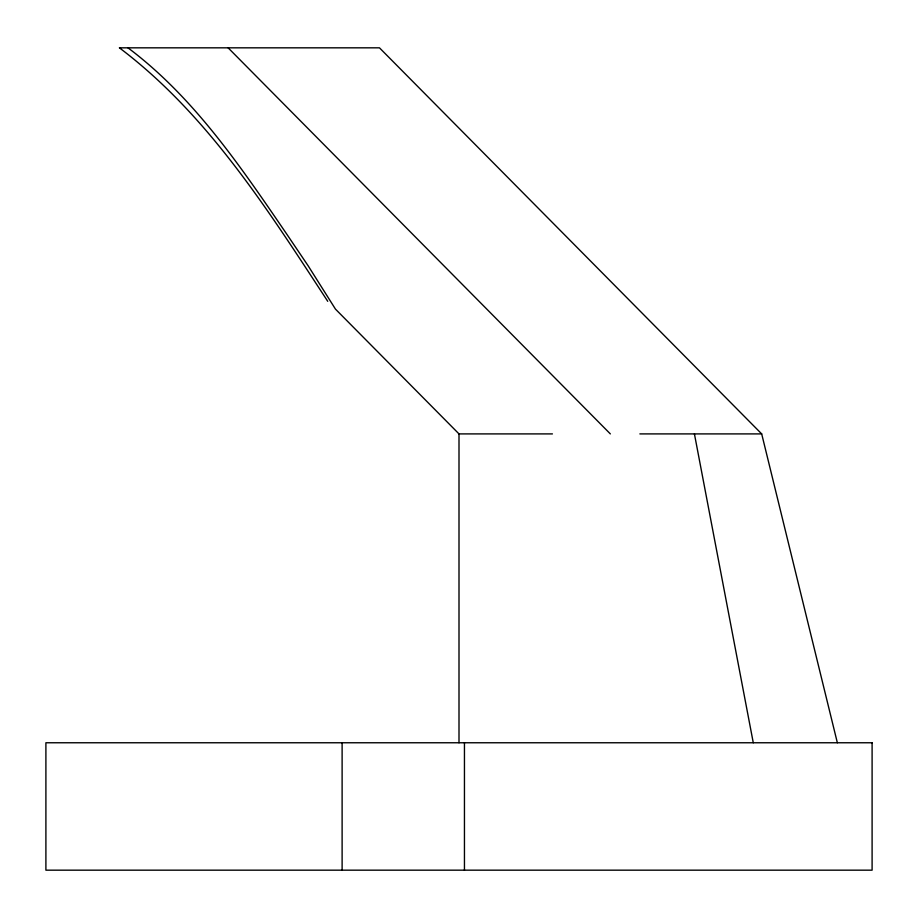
<?xml version="1.0" encoding="UTF-8"?>
<svg xmlns="http://www.w3.org/2000/svg" width="918" height="918" viewBox="0 0 918 918"><rect width="100%" height="100%" fill="white"/><g stroke="black" fill="none" stroke-linecap="round" stroke-linejoin="round"><path stroke-width="1.38" d="M127.969 47.828C193.939 97.308 240.826 166.881 286.806 234.205L308.127 265.772L335.46 309.114L459 433.904L552.429 433.904M639.869 433.904L761.688 433.904L837.354 742.765M761.688 433.904L379.467 47.828L119.386 47.828C207.812 114.543 267.895 209.924 327.737 301.311M228.123 47.828L610.344 433.904M694.421 433.904L753.276 742.765M464.451 742.765L464.451 870.172M459 433.904L459 742.765M342.116 742.765L342.116 870.172M872.1 742.765L45.9 742.765L45.9 870.172L872.1 870.172L872.1 742.765"/></g></svg>
